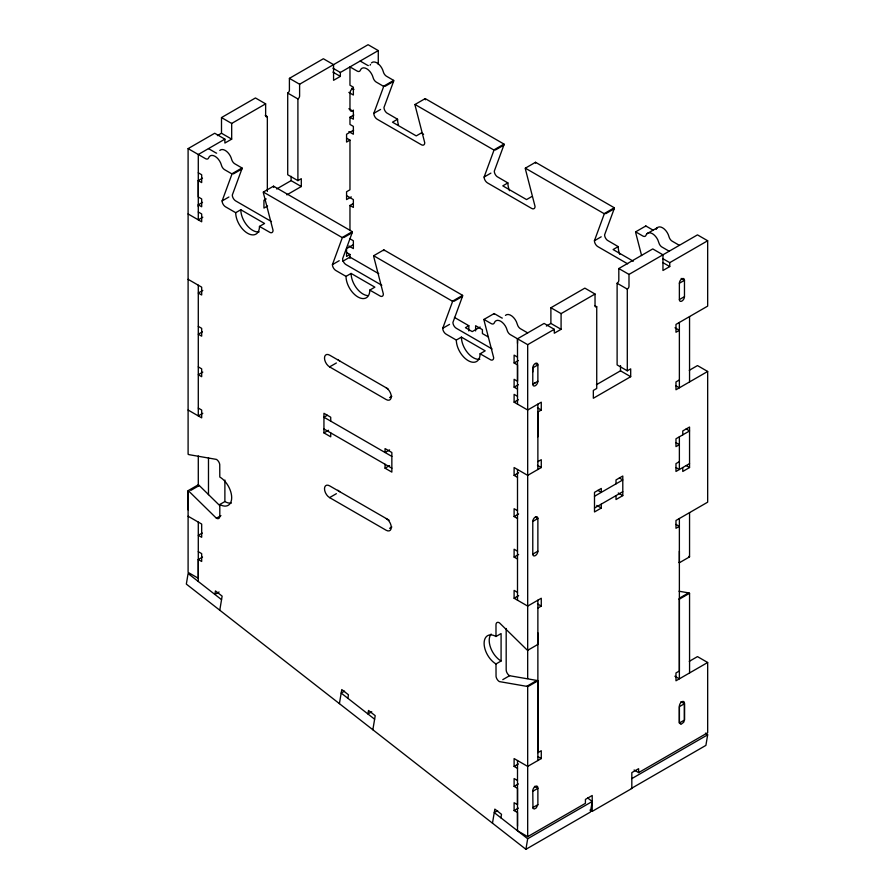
<?xml version="1.0" encoding="UTF-8"?>
<svg xmlns="http://www.w3.org/2000/svg" width="894" height="894" viewBox="0 0 894 894"><rect width="100%" height="100%" fill="white"/><g stroke="black" fill="none" stroke-linecap="round" stroke-linejoin="round"><path stroke-width="1.34" d="M198.289 522.107L198.289 578.262L188.098 572.384L188.098 516.229L188.098 490.672L198.289 484.794A4.805 2.771 60 0 1 199.261 485.509L219.756 505.624M198.289 206.615L198.289 204.815L202.536 202.368M517.503 760.526L517.503 830.783L527.683 836.661L585.414 803.337L585.414 799.415L592.208 795.492L592.208 811.372L589.939 810.065M517.503 343.363L517.503 338.792L544.1 323.427L554.291 329.316L554.291 333.227L561.086 329.316L561.086 313.626L550.894 307.748L550.894 323.427L561.086 329.316M527.683 836.661L527.683 686.726L537.875 680.848L537.875 760.526M527.683 678.546L527.683 649.29M532.779 371.949L532.779 367.87A3.598 2.079 -60 0 1 535.327 363.456A3.598 2.079 -60 0 1 537.875 364.931L537.875 381.269A3.598 2.079 -60 0 1 535.327 385.683A3.598 2.079 -60 0 1 532.779 384.208L532.779 367.87L537.875 364.931L535.607 363.623M537.875 632.874L537.875 752.681L541.272 750.725L541.272 758.57L527.683 766.404L514.106 758.57L514.106 766.415L517.503 768.371M537.875 436.82L537.875 404.144M550.894 307.748L584.855 288.136L595.035 294.025L595.035 305.782A2.403 1.386 -60 0 0 596.734 306.765L596.734 388.454L593.337 390.421L593.337 398.255L630.695 376.698L630.695 368.853L627.297 370.809L617.117 364.931L617.117 283.242A2.403 1.386 -60 0 0 618.816 280.291L618.816 268.535L652.765 248.923L662.957 254.812L662.957 270.491L669.751 266.568L669.751 262.646L707.668 240.754L707.668 306.117L675.976 324.41L675.976 332.255L679.373 330.288L675.004 327.774M627.297 370.809L627.297 289.12A2.403 1.386 -60 0 0 628.996 286.181L628.996 274.413L618.816 268.535M679.373 551.185L679.373 670.992L675.976 672.947L675.976 680.792L707.668 662.499L707.668 732.756L638.618 772.617L634.092 770.002M684.469 703.712L684.458 720.05L683.698 722.251L680.982 724.352L679.373 722.989L679.373 706.159A3.598 2.079 -60 0 1 681.921 701.756A3.598 2.079 -60 0 1 684.458 703.22L684.458 720.05L679.373 722.989L679.373 706.651L684.469 703.712L680.937 701.667M219.779 610.222L222.137 596.13L215.443 590.912L214.862 594.432L219.097 591.984M339.407 703.645L341.765 689.553L348.448 694.783L347.867 698.303M372.854 729.761L375.212 715.681L368.518 710.451L367.926 713.971L371.748 711.769M492.471 823.184L494.84 809.104L501.523 814.322L500.931 817.842M221.544 599.65L188.098 573.535L186.332 584.095L525.918 849.3L527.683 838.74L592.208 801.482L587.749 798.007M592.208 801.482L590.442 812.054L525.918 849.3M705.478 733.114L707.668 734.823L705.902 745.384L631.265 788.486M537.875 804.678L536.255 807.908L534.4 808.981L532.969 808.455L532.779 790.799A3.598 2.079 -60 0 1 535.327 786.385A3.598 2.079 -60 0 1 537.875 787.86L537.875 804.678L532.779 807.617M235.703 212.694L240.799 209.744L264.568 223.478L259.472 226.417A16.807 9.7 60 0 1 247.582 233.278A16.807 9.7 60 0 1 235.703 212.694L225.512 206.805A4.805 2.771 60 0 1 222.114 200.927L231.68 174.889A4.783 2.76 60 0 0 231.825 173.849L242.006 167.971L234.854 163.837A4.805 2.771 60 0 1 231.647 159.378A9.61 5.543 60 0 0 226.26 151.12A9.61 5.543 60 0 0 219.801 150.46M242.006 167.971A4.783 2.76 60 0 1 241.872 169.011L232.306 195.048A4.805 2.771 60 0 0 235.703 200.927L271.497 221.589M509.468 190.701A16.807 9.7 60 0 1 507.881 182.924L497.075 176.621A4.805 2.771 60 0 1 494.293 171.156L503.858 145.13A4.805 2.771 60 0 0 504.004 144.09L425.22 98.597L415.028 104.486A4.805 2.771 60 0 0 415.174 105.682L424.739 142.761A4.805 2.771 60 0 1 421.342 144.727L377.201 119.237A4.805 2.771 60 0 1 373.804 113.359L383.37 87.321A4.805 2.771 60 0 0 383.504 86.282L393.695 80.404L386.532 76.269A4.805 2.771 60 0 1 383.325 71.799A9.61 5.543 60 0 0 377.938 63.552A9.61 5.543 60 0 0 371.479 62.893M393.695 80.404A4.805 2.771 60 0 1 393.55 81.443L383.984 107.47A4.805 2.771 60 0 0 386.767 112.935L397.573 119.237A16.807 9.7 60 0 0 398.478 125.015M346.012 276.38L351.107 273.43L374.877 287.164L369.781 290.103A16.807 9.7 60 0 1 357.891 296.964A16.807 9.7 60 0 1 346.012 276.38L335.82 270.491A4.805 2.771 60 0 1 332.423 264.613L341.989 238.575A4.805 2.771 60 0 0 342.134 237.536L352.314 231.658L273.53 186.175L263.35 192.054A4.805 2.771 60 0 0 263.484 193.26L273.05 230.339A4.805 2.771 60 0 1 270.279 232.585L259.472 226.417M352.314 231.658A4.805 2.771 60 0 1 352.18 232.697L342.614 258.735A4.805 2.771 60 0 0 346.012 264.613L381.805 285.275M619.777 254.388A16.807 9.7 60 0 1 618.19 246.61L607.384 240.307A4.805 2.771 60 0 1 604.601 234.843L614.167 208.816A4.805 2.771 60 0 0 614.312 207.777L535.528 162.283L525.337 168.173A4.805 2.771 60 0 0 525.482 169.368L535.048 206.447A4.805 2.771 60 0 1 531.651 208.414L487.509 182.924A4.805 2.771 60 0 1 484.112 177.046L493.678 151.008A4.805 2.771 60 0 0 493.812 149.968L504.004 144.09M456.32 340.066L461.416 337.116L485.185 350.85L480.089 353.789A16.807 9.7 60 0 1 468.199 360.651A16.807 9.7 60 0 1 456.32 340.066L446.128 334.177A4.805 2.771 60 0 1 442.731 328.299L452.297 302.261A4.805 2.771 60 0 0 452.442 301.222L462.623 295.344L383.839 249.862L373.658 255.74A4.805 2.771 60 0 0 373.804 256.947L383.358 294.025A4.805 2.771 60 0 1 380.587 296.272L369.781 290.103M462.623 295.344A4.805 2.771 60 0 1 462.489 296.383L452.923 322.421A4.805 2.771 60 0 0 456.32 328.299L492.113 348.962M627.644 263.831L597.818 246.61A4.805 2.771 60 0 1 594.421 240.732L603.986 214.694A4.805 2.771 60 0 0 604.12 213.655L614.312 207.777M265.641 103.849L231.68 123.45L231.68 139.14L221.5 133.251L221.5 117.572L255.449 97.96L265.641 103.849L265.641 115.605A2.403 1.386 -60 0 0 267.34 116.589L267.34 191.472M286.84 194.87L301.3 186.522L301.3 178.677L297.903 180.633L287.712 174.755L287.712 93.065A2.403 1.386 -60 0 0 289.41 90.115L289.41 78.359L323.371 58.747L333.563 64.636L333.563 80.315L340.346 76.392L340.346 72.47L378.274 50.578L378.274 64.491M188.098 509.837L188.098 490.672A4.805 2.771 60 0 1 189.07 491.398L216.404 518.218A4.805 2.771 60 0 0 219.801 516.251L219.801 504.495A16.807 9.7 60 0 0 231.68 497.634A16.807 9.7 60 0 0 219.801 477.038L219.745 464.534A4.805 2.771 60 0 0 216.404 459.393L189.07 454.666A4.805 2.771 60 0 1 188.098 454.264L188.098 148.616L214.705 133.251L224.886 139.14L224.886 143.051L231.68 139.14M289.41 78.359L299.602 84.237L368.082 44.7L378.274 50.578M217.421 135.609L221.5 133.251M224.886 139.14L198.289 154.494L198.289 219.846L202.815 217.231M198.289 204.815L201.686 206.771L201.686 198.937L198.256 196.948L198.256 180.61L202.502 178.163M233.379 173.917L241.872 169.011M385.057 86.338L393.55 81.443M348.839 131.619L353.365 134.234L353.365 126.389L349.967 124.434L349.967 117.248L353.789 115.035M222.114 200.927L228.909 197.004M373.804 113.359L380.587 109.437M353.622 130.166L346.57 134.234L346.57 142.079L349.967 140.112L349.967 189.785L346.57 191.741L346.57 199.585L351.275 196.881M276.648 188.98L291.109 180.633L301.3 186.522M397.573 119.237L392.477 122.176L416.246 135.899L421.342 132.96L423.611 134.268M266.211 198.937L263.942 200.245L263.942 208.078L267.563 206M202.815 290.427L198.289 293.042L201.686 294.998L201.686 287.164L188.098 279.319M349.967 230.473L349.967 205.475L353.365 203.508M343.687 237.603L352.18 232.697M495.377 150.024L503.858 145.13M202.368 331.864L198.289 334.211L201.686 336.178L201.686 328.333L198.289 326.377M353.365 244.677L346.57 248.599L346.57 256.444L349.967 254.488L349.967 258.411M332.423 264.613L339.217 260.69M484.112 177.046L490.895 173.123M342.86 261.204L349.967 257.103L378.788 273.732M507.881 182.924L502.786 185.863L526.555 199.585L531.651 196.646M202.815 372.116L198.289 374.731L201.686 376.698L201.686 368.853L198.289 366.886M202.815 413.296L198.289 415.911L198.289 285.197M387.951 388.823L329.595 355.13A7.208 4.157 60 0 0 324.5 358.069A7.208 4.157 60 0 0 329.595 366.886L336.39 362.975M453.996 301.289L462.489 296.383M605.685 213.711L614.167 208.816M442.731 328.299L449.526 324.377M594.421 240.732L601.204 236.809M468.825 330.948L468.825 325.718L465.428 327.685L472.222 331.607L480.145 327.025M480.089 353.789L490.895 359.958A4.805 2.771 60 0 0 493.667 357.712L484.112 320.633A4.794 2.771 60 0 1 483.967 319.426L494.158 313.548L501.31 317.683A4.805 2.771 60 0 0 502.316 318.085M641.601 255.572L635.79 233.055A4.783 2.76 60 0 1 635.645 231.859L645.837 225.97L653 230.104M190.768 490.415L199.261 485.509M618.19 246.61L613.094 249.549L633.298 261.216M327.338 415.252L323.941 417.219L391.851 456.421M646.965 233.703L657.157 227.825M330.724 421.13L330.724 417.219L323.941 413.296L323.941 432.897L328.467 430.282M389.594 397.606L391.851 396.299M219.801 504.495L224.886 501.556A16.807 9.7 60 0 0 231.39 503.065M561.086 313.626L595.035 294.025M628.996 274.413L697.476 234.876L707.668 240.754M546.368 326.042L550.894 323.427M216.404 518.218L220.93 515.603M483.967 319.426L491.13 323.561A4.805 2.771 60 0 0 494.326 322.801A9.599 5.543 60 0 1 500.729 321.259A9.599 5.543 60 0 1 507.133 330.188A4.805 2.771 60 0 0 510.34 334.647L527.683 344.671L554.291 329.316M202.256 533.048L198.289 535.338L201.686 537.294L201.686 524.063L188.098 516.229M517.503 357.086L514.106 355.13L514.106 362.964L518.352 360.517M198.289 581.491L198.289 559.521L202.536 557.063M389.594 449.894L385.057 452.509L385.057 448.587L391.851 452.498L391.851 472.11L385.057 468.188L385.057 464.265M514.106 362.964L517.537 364.953L517.537 381.291L514.106 379.302L514.106 387.147L518.352 384.699M389.158 520.219L329.595 485.833A7.208 4.157 60 0 0 324.5 488.772A7.208 4.157 60 0 0 329.595 497.6L336.39 493.678M385.057 468.188L389.594 465.573M537.875 381.269L532.779 384.208L535.327 382.733M679.373 283.242A3.598 2.079 -60 0 1 681.921 278.827A3.598 2.079 -60 0 1 684.469 280.303L679.373 283.242L679.373 299.579L684.469 296.64L684.469 280.303L681.194 278.414M517.503 396.299L514.106 394.343L514.106 402.177L518.352 399.73M537.875 600.198L537.875 644.44L527.683 650.329L527.683 410.022L541.272 402.177L541.272 410.022L537.875 411.989L537.875 469.495M596.41 384.722L620.503 370.809L630.695 376.698M389.594 528.309L391.851 527.002M689.263 370.328L697.476 365.579L707.668 371.468L707.668 502.171L675.976 520.476L675.976 528.309L679.373 526.354L675.976 524.398M537.875 461.65L541.272 459.695L541.272 467.54L527.683 475.373L514.106 467.528L514.106 475.373L518.632 472.758M679.373 379.961L675.976 381.917L675.976 389.762L707.668 371.468M517.503 510.664L514.106 508.708L514.106 516.553L518.632 513.938M532.779 521.448L537.875 518.509L537.875 551.185A3.598 2.079 -60 0 1 535.327 555.599A3.598 2.079 -60 0 1 532.779 554.124L532.779 521.448A3.598 2.079 -60 0 1 535.327 517.045A3.598 2.079 -60 0 1 537.875 518.509L535.607 517.201M594.476 496.293L622.772 479.955L619.374 477.988M594.476 508.049L622.772 491.711M517.503 551.185L514.106 549.229L514.106 557.074L518.632 554.459M679.373 461.65L675.976 463.617L675.976 471.462L689.553 463.617M601.293 504.115L601.293 508.038L594.499 511.96L594.499 492.359L601.293 488.437L601.293 492.359L597.896 490.393M616.011 483.855L616.011 479.933L622.794 476.021L622.794 495.622L616.011 499.545L616.011 495.622M532.779 554.124L537.875 551.185M682.77 434.864L682.77 430.942L689.553 427.019L689.553 467.54L682.77 471.462L682.77 467.54M344.57 691.118L341.173 693.073L374.62 719.201M517.503 592.364L514.106 590.398L514.106 598.242L518.632 595.627M537.875 608.043L541.272 606.087L541.272 598.242L527.683 606.087L514.106 598.242M495.991 663.951A16.807 9.7 60 0 1 484.112 643.367A16.807 9.7 60 0 1 495.991 636.506L501.087 633.567L501.087 661.012L495.991 663.951L496.047 676.467A4.805 2.771 60 0 0 499.388 681.597L526.711 686.335A4.816 2.783 60 0 1 527.683 686.726M678.881 562.427A4.805 2.771 60 0 0 679.373 562.751L689.553 556.873L689.553 512.631M502.786 679.641L509.58 675.719L536.903 680.446A4.816 2.783 60 0 1 537.875 680.848M526.711 686.335L535.204 681.429M680.099 597.773L688.581 592.878A4.828 2.794 60 0 1 689.553 593.27L689.576 672.947M678.881 598.913A4.828 2.794 60 0 1 679.373 599.159L689.553 593.27M689.263 661.359L697.476 656.609L707.668 662.499M514.106 766.415L518.352 763.957M517.503 780.496L514.106 778.54L514.106 786.374L518.352 783.926M497.645 810.657L494.248 812.624L527.683 838.74M532.779 791.279L537.875 788.34L534.478 786.374M514.106 786.374L517.503 788.34L517.503 804.678L514.106 802.711L514.106 810.556L518.352 808.109M631.823 778.607L707.668 734.823M592.208 811.372L631.823 788.497L631.823 772.617L638.618 768.695L638.618 772.617M679.027 591.225L688.581 592.878M360.159 61.038L367.322 65.173A4.805 2.771 60 0 0 368.328 65.575M679.373 245.336L672.21 241.201A4.805 2.771 60 0 1 669.003 236.731A9.599 5.543 60 0 0 662.599 227.814A9.599 5.543 60 0 0 656.196 229.345M383.504 86.282L376.34 82.147A4.805 2.771 60 0 1 373.144 77.689A9.61 5.543 60 0 0 366.741 68.76A9.61 5.543 60 0 0 360.338 70.291A4.805 2.771 60 0 1 357.131 71.051L349.967 66.916L349.967 85.221L353.365 87.176L353.365 95.021L348.839 92.406M415.028 104.486L493.812 149.968M525.337 168.173L604.12 213.655M635.645 231.859L642.808 235.994A4.805 2.771 60 0 0 646.016 235.223A9.61 5.543 60 0 1 651.402 233.189A9.61 5.543 60 0 1 657.861 239.994L659.303 243.928A4.805 2.771 60 0 0 662.018 247.079L669.181 251.214M332.926 68.19L340.346 72.47M662.745 258.612L669.751 262.646M332.926 72.112L340.346 76.392M662.745 262.534L669.751 266.568M351.767 88.215L353.946 89.478M348.839 108.744L353.365 111.359L353.365 119.204L349.967 117.248M287.712 93.065L297.903 98.943L297.903 180.633M617.117 283.242L627.297 289.12M346.57 138.157L349.967 140.112M265.216 115.36L267.34 116.589M595.035 305.782L596.734 306.765M221.5 117.572L231.68 123.45M346.57 195.663L353.365 199.585L353.365 207.43L349.967 205.475M675.976 385.839L679.373 387.806L679.373 322.455M208.481 148.616L215.644 152.751A4.805 2.771 60 0 0 216.639 153.153M527.683 332.903L520.52 328.768A4.805 2.771 60 0 1 517.805 325.617L516.363 321.684A9.61 5.543 60 0 0 505.468 315.392M686.167 428.975L689.553 430.942L675.976 438.775L675.976 446.62L679.373 444.664L675.976 442.698M349.967 238.799L353.365 240.765L353.365 248.599L348.839 245.984M188.098 148.616L205.452 158.629A4.805 2.771 60 0 0 208.648 157.858A9.61 5.543 60 0 1 215.052 156.327A9.61 5.543 60 0 1 221.455 165.256A4.805 2.771 60 0 0 224.662 169.715L231.825 173.849M263.35 192.054L342.134 237.536M373.658 255.74L452.442 301.222M346.57 252.521L349.967 254.488M454.42 317.404L468.825 325.718M488.448 337.049L482.414 333.563L482.414 329.64L475.619 325.718L475.619 330.948M198.289 172.788L201.686 174.755L201.686 182.6L198.256 180.61M686.156 465.573L689.553 467.54M675.976 467.54L679.373 469.495L679.373 436.82M514.106 387.147L517.503 389.113M198.289 212.001L201.686 213.968L201.686 221.801L188.098 213.968M537.45 407.82L541.272 410.022M514.106 402.177L527.683 410.022L527.683 344.671M618.268 493.007L622.794 495.622M537.45 465.327L541.272 467.54M596.767 505.423L601.293 508.038M329.595 366.886L386.197 399.562A7.208 4.157 60 0 0 391.281 396.623A7.208 4.157 60 0 0 386.197 387.806M514.106 475.373L517.503 477.34M514.106 516.553L517.503 518.509M323.941 428.975L391.851 468.188M323.941 432.897L330.724 436.82L330.724 432.897M514.106 557.074L517.503 559.029M674.858 676.21L679.384 678.825L679.373 599.159M198.289 408.066L201.686 410.022L201.686 417.867L188.098 410.022M537.45 603.875L541.272 606.087M329.595 497.6L386.197 530.276A7.208 4.157 60 0 0 391.281 527.337A7.208 4.157 60 0 0 386.197 518.509M198.289 551.676L201.686 553.632L201.686 561.477L198.289 559.521M537.875 756.603L541.272 758.57M514.106 810.556L517.503 812.523L517.503 826.212M689.553 316.565L689.553 381.917M679.373 518.509L679.373 562.751M620.503 365.579L620.503 370.809M517.503 338.792L517.503 404.144M517.503 469.495L517.503 600.198M506.183 628.504L506.183 669.829A4.805 2.771 60 0 0 509.58 675.719M495.991 636.506L495.991 624.738A4.805 2.771 60 0 1 499.388 622.783L526.711 649.603A4.805 2.771 60 0 0 527.683 650.329M299.602 84.237L299.602 96.004A2.403 1.386 -60 0 1 297.903 98.943M291.109 176.319L291.109 180.633M224.886 480.022L224.886 501.556M208.481 457.75L208.481 494.695M198.289 455.974L198.289 486.079M353.454 88.316A3.598 2.079 -60 0 0 349.967 93.065L349.967 109.403A3.598 2.079 -60 0 0 353.454 110.118M689.553 556.873A4.805 2.771 60 0 1 688.827 556.359M425.365 99.804A4.805 2.771 60 0 1 425.22 98.597M535.607 163.177A4.805 2.771 60 0 1 535.528 162.283M645.87 226.562A4.783 2.76 60 0 1 645.837 225.97M370.518 64.413A4.805 2.771 60 0 1 370.049 65.173M684.469 296.629A3.598 2.079 -59.9 0 1 681.921 301.043A3.598 2.079 -59.9 0 1 679.373 299.579M383.928 250.756A4.805 2.771 60 0 1 383.839 249.862M273.676 187.371A4.805 2.771 60 0 1 273.53 186.175M494.192 314.129A4.794 2.771 60 0 1 494.158 313.548M259.182 231.859A16.807 9.7 60 0 1 247.023 225.411A16.807 9.7 60 0 1 240.799 209.744M479.799 359.232A16.807 9.7 60 0 1 467.64 352.784A16.807 9.7 60 0 1 461.416 337.116M367.758 295.623A16.807 9.7 60 0 1 351.107 273.43M339.787 491.711A7.208 4.157 60 0 1 337.91 490.225M339.787 361.008A7.208 4.157 60 0 1 337.91 359.511M537.875 644.44A4.805 2.771 60 0 1 537.383 644.116M501.087 661.012A16.807 9.7 60 0 1 490.638 647.781A16.807 9.7 60 0 1 491.141 634.036"/></g></svg>
